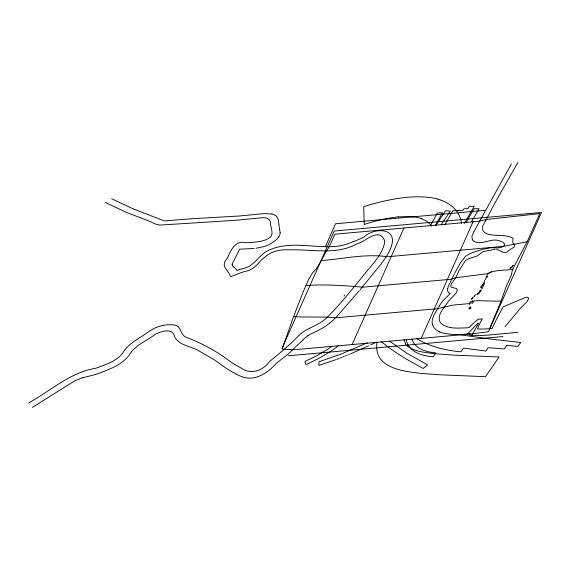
<?xml version="1.0" encoding="UTF-8"?>
<svg xmlns="http://www.w3.org/2000/svg" width="570" height="570" viewBox="0 0 570 570"><rect width="100%" height="100%" fill="white"/><g stroke="black" fill="none" stroke-linecap="round" stroke-linejoin="round"><path stroke-width="0.85" d="M280.169 232.802L279.649 229.539M232.161 264.309L232.168 264.216A6.619 3.748 -26.1 0 1 232.396 263.376L234.469 259.45M376.934 342.321C376.25 347.736 376.827 353.599 379.941 358.224A60.285 34.15 -26.1 0 0 386.446 364.373C396.421 370.593 408.526 371.868 419.94 373.264M447.721 288.741L447.585 290.23A10.873 6.156 -26.1 0 0 449.303 293.137L450.129 293.593L447.272 296.486M447.742 288.612L447.785 288.406A40.235 22.786 -26.1 0 1 448.654 285.499L452.409 277.761M484.749 280.205L482.74 285.449L481.002 286.546L480.567 287.529M472.644 298.431L472.972 297.227M482.106 288.905L484.621 282.82M481.301 288.114L481.657 286.981M477.952 293.4L479.619 292.168L479.983 291.035M470.471 301.423L469.245 304.53M501.13 301.074L505.668 287.914L511.333 275.175L512.081 271.106L513.791 267.116L527.984 240.02L539.761 213.593L486.837 219.45L478.244 221.352L334.839 234.199L329.168 246.917L326.004 251.669L320.269 262.392L316.193 269.026L312.552 272.809L308.555 279.592L302.934 292.417L292.46 319.635L282.157 349.061L293.415 349.816L473.314 333.699L488.668 331.712L489.01 330.536A16.238 7.503 84.9 0 1 490.172 327.294L501.13 301.074C491.568 301.466 482.028 300.226 472.53 301.024L469.68 303.546L452.772 305.149L436.855 308.755L336.471 317.746C322.25 316.45 307.985 317.483 293.728 316.607M238.338 251.797L239.564 249.176L254.17 248.47M344.145 296.037L344.558 295.011M238.288 251.933L234.697 259.051M325.27 246.81L335.531 223.761L485.241 210.344M281.929 348.562L334.219 231.028L541.5 212.46L489.21 329.994M352.075 344.565L403.93 228.007M421.173 338.373L473.029 221.816M472.095 302.007L472.53 301.024M485.355 279.571L487.507 274.626M486.972 277.326L487.414 276.35M454.853 273.023L459.897 263.753A51.713 29.291 -26.1 0 1 461.116 261.979L464.03 258.281M454.44 273.864L452.772 277.091M458.259 210.643L457.76 210.701M458.28 210.608L463.04 210.259L464.023 208.677L467.892 208.763L469.281 206.354L474.247 206.304L464.315 223.469M476.919 226.226L511.468 163.804M476.634 226.782L474.005 231.541M517.831 162.571L496.798 199.593L482.847 225.827A15.055 8.529 -26.1 0 0 482.491 227.815L482.655 229.389A17.342 9.825 -26.1 0 0 483.538 231.32L484.343 232.254A18.91 10.709 -26.1 0 0 487.179 233.971C495.423 236.55 505.227 233.921 512.936 238.167C513.428 240.333 511.425 243.084 514.525 244.388A5.486 3.107 -26.1 0 1 514.853 245.029C514.596 248.456 509.459 248.819 507.621 251.74A5.045 2.857 -26.1 0 1 506.438 252.296L504.158 252.688L502.526 251.976A22.843 12.939 -26.1 0 0 501.686 251.498L496.491 249.29M435.715 224.972L442.455 212.76L437.404 212.952L430.236 225.905M471.853 335.217L478.757 323.126L477.753 323.219L467.621 333.892M481.971 285.748L482.705 284.473M466.018 222.606L474.112 208.734L479.071 208.713L471.654 221.409M439.37 305.812L442.455 301.309L446.894 296.835M439.249 306.012L438.686 306.931M444.799 224.922L452.772 210.772L457.874 210.48M438.23 307.672L434.582 313.842L432.723 318.238A28.728 16.274 -26.1 0 0 432.203 320.604L432.146 321.174A25.265 14.314 -26.1 0 0 432.309 323.931L432.359 324.138M473.941 231.641L472.245 235.146A16.473 9.327 -26.1 0 0 472.01 237.206L472.288 239.521M435.63 225.734L445.512 210.857L450.279 211.128L441.187 224.787M278.702 236.942L278.495 237.248A14.87 8.422 -26.1 0 1 274.469 241.245L270.764 243.689A20.449 11.578 -26.1 0 1 263.981 246.596L255.98 248.256M479.619 292.168L481.201 289.831L479.655 291.327M470.991 307.237L469.673 309.189L470.307 306.745L468.804 308.327M360.055 289.831L381.216 263.803L387.45 254.89A64.118 36.316 -26.1 0 0 391.348 246.34C397.881 227.387 374.084 227.565 364.458 236.671M477.852 294.163L478.422 293.464L477.404 294.149M359.278 290.778L337.661 315.588A71.856 40.698 -26.1 0 1 335.474 317.896A57.819 32.747 -26.1 0 1 334.391 318.972L329.474 323.304M464.279 257.982L465.711 256.151A23.762 13.459 -26.1 0 1 472.608 252.474M505.02 326.717L521.023 307.572L527.229 301.502L528.575 298.723A4.724 2.672 -26.1 0 0 528.29 297.789L526.986 297.169L525.006 297.611L503.203 306.867L500.695 311.37A352.98 199.928 -26.1 0 0 492.159 328.498A90.83 51.443 -26.1 0 1 477.575 328.918A86.205 48.828 -26.1 0 1 482.291 318.872L478.308 319.228A52.333 29.64 -26.1 0 0 469.017 327.543A54.129 30.659 -26.1 0 1 465.882 327.907C457.404 328.049 447.022 329.275 440.482 322.777C435.964 315.003 444.614 307.608 448.49 301.266A24.809 14.05 -26.1 0 1 450.243 299.221C452.708 296.215 456.976 293.778 457.304 289.617L456.185 288.463L451.184 287.173A2.351 1.332 -26.1 0 1 450.927 286.888L450.799 285.72L451.675 283.511L455.779 277.611L459.085 270.515L465.512 260.554L468.44 258.809L476.947 256.08L483.246 251.584L495.18 249.275M471.917 303.518L473.399 301.886M302.941 339.912L288.805 353.464A65.13 36.886 -26.1 0 1 286.261 355.559L276.771 363.019A28.087 15.91 -26.1 0 0 275.659 364.038C267.237 373.635 253.522 382.078 240.668 376.2A84.182 47.681 -26.1 0 1 238.823 375.395L236.151 374.077M513.043 265.527L512.102 266.397L513.784 265.178M478.187 293.935L479.798 292.574M473.734 296.913L474.71 296.129M472.195 298.431L471.219 299.207L472.865 297.918M338.48 345.705L335.702 347.821A74.991 42.479 -26.1 0 1 330.572 351.412L319.05 358.288L306.005 364.672L304.907 361.515L317.219 355.495L327.964 349.082A69.141 39.159 -26.1 0 0 331.932 346.332M305.94 285.47C324.822 284.245 343.817 285.463 362.577 287.195L451.226 279.257L455.907 277.69L487.97 273.7C495.195 269.183 504.785 271.028 512.929 269.09M307.992 335.637L305.841 337.276A41.51 23.512 -26.1 0 0 302.955 339.919M32.383 407.429L69.96 383.788A60.149 34.072 -26.1 0 1 71.307 382.962L75.176 380.789A23.484 13.302 -26.1 0 1 78.532 379.25A28.949 16.395 -26.1 0 1 82.785 377.76M28.5 403.076C50.516 390.785 70.131 372.481 95.767 368.27C105.5 364.586 116.48 361.501 122.928 352.723C128.642 342.884 139.436 338.559 148.15 332.032C155.731 326.546 165.407 323.603 174.741 325.05C181.303 326.019 180.184 334.889 186.012 337.184C201.21 342.948 215.759 350.657 228.798 360.489A232.916 131.927 -26.1 0 0 241.117 368.035C250.565 375.103 263.026 370.735 269.411 361.622C279.492 353.329 289.717 345.192 298.673 335.623C305.285 328.883 314.818 326.731 322.335 321.33A29.091 16.48 -26.1 0 0 325.819 318.659C339.349 305.363 351.298 290.493 363.183 275.723C370.657 265.962 380.461 257.191 384.045 245.057C386.004 240.946 383.375 236.6 379.449 235.004C371.334 233.55 365.085 241.787 357.44 243.618C336.343 255.445 312.445 249.126 289.781 249.852C280.882 249.261 271.612 250.985 264.815 257.12C259.656 260.704 256.635 266.76 250.786 269.432A16.167 9.156 -26.1 0 1 247.822 270.764C241.944 271.862 236.422 274.754 230.971 276.486A3.384 1.917 -26.1 0 1 230.444 276.272C227.886 268.983 219.799 266.717 227.48 257.954C231.064 250.102 235.082 239.892 245.891 242.77A78.446 44.431 -26.1 0 0 251.235 242.535L260.369 241.445L265.413 239.97A11.771 6.662 -26.1 0 0 268.214 238.545C275.538 235.374 269.966 227.131 270.372 221.502C267.779 215.724 260.383 218.182 255.467 218.41L233.657 220.426L159.6 225.114L155.425 223.996L147.309 220.334L126.212 212.339L105.365 202.443M487.97 273.7L491.447 271.505M474.475 295.595L476.214 294.498M510.948 267.779L511.995 267.131L510.243 268.206M509.815 268.235L510.549 267.864M376.25 342.221L375.167 342.755M374.625 343.019L370.564 344.95M367.422 342.741L340.86 354.17L318.986 361.779L318.901 365.37L335.694 359.727M368.662 345.833L350.529 353.835M349.182 354.397L349.631 354.212M347.828 354.96L348.277 354.775M346.489 355.509L346.938 355.331M345.591 355.872L344.693 356.236M343.796 356.599L342.449 357.134M353.144 241.766L358.295 239.671A36.38 20.606 -26.1 0 0 364.472 236.692M472.616 252.503L483.189 249.261L490.065 247.85M341.551 357.49L340.204 358.017M339.3 358.366L336.599 359.392M527.022 241.787L503.403 246.361L387.386 256.764C365.163 253.508 343.275 258.915 321.224 260.597M244.316 268.278C255.374 265.492 260.034 252.645 271.113 249.247C293.279 240.462 317.69 249.418 340.546 245.791A31.378 17.777 -26.1 0 0 343.247 245.136L344.43 244.808A65.229 36.95 -26.1 0 0 353.144 241.744M243.839 268.406L240.547 269.289A29.348 16.623 -26.1 0 0 236.992 270.451A22.565 12.782 -26.1 0 0 235.781 268.769L233.864 267.009M398.238 216.942L406.823 216.507L414.418 216.97A50.274 28.472 -26.1 0 1 418.922 217.826L421.9 218.773M517.781 332.36L490.428 334.875A98.767 55.945 -26.1 0 1 474.561 335.338L469.473 335.103L470.022 333.564L463.538 334.341A60.541 34.293 -26.1 0 1 459.805 334.547L451.611 334.348L444.743 333.45A41.289 23.384 -26.1 0 1 439.869 331.982M288.313 355.78L502.932 336.549M435.216 353.756L453.848 355.139L499.056 357.005L485.483 376.677L440.19 374.803L420.681 373.343M434.568 353.685C425.868 352.538 416.563 351.904 408.861 347.28A30.723 17.399 -26.1 0 1 405.626 344.237M459.676 334.697L491.24 339.179L520.766 342.485L517.888 346.403L506.737 345.27L504.279 348.975L488.176 347.693L485.782 351.063L463.588 348.085L460.866 351.804C445.284 350.386 429.588 346.638 416.185 338.295M271.84 213.971L264.095 213.6L238.972 216.03L192.396 218.695L164.352 220.925L133.166 208.877L111.67 198.723M437.19 198.923L441.736 200.384M439.876 331.975L438.052 331.07A35.255 19.964 -26.1 0 1 436.456 330.023L435.352 329.097A33.103 18.746 -26.1 0 1 434.119 327.757L433.763 327.266A28.871 16.352 -26.1 0 1 432.345 324.145M235.973 373.984L235.154 373.549A240.447 136.187 -26.1 0 1 223.02 366.054L214.363 359.841L197.419 350.023A61.232 34.684 -26.1 0 0 195.752 349.139L184.067 344.793A54.962 31.129 -26.1 0 1 180.555 342.969L179.792 342.463A43.648 24.724 -26.1 0 1 174.577 336.699C172.917 327.344 160.712 331.305 155.061 334.455C146.255 341.223 134.855 345.192 129.077 355.281A42.144 23.876 -26.1 0 1 127.388 357.29A31.514 17.848 -26.1 0 1 126.412 358.345C119.415 365.619 109.675 369.139 100.484 372.73A56.943 32.255 -26.1 0 1 94.221 374.839L93.238 375.11A51.649 29.255 -26.1 0 1 91.421 375.587L84.666 377.226A36.038 20.413 -26.1 0 0 82.785 377.76M389.453 341.159L406.688 353.079L427.593 364.907L423.318 368.448C408.597 360.774 394.169 352.267 381.337 341.665M233.828 266.981L232.931 266.133M472.295 239.806C477.724 245.677 485.946 241.06 492.423 240.227A15.404 8.728 -26.1 0 1 495.223 240.098C498.322 239.714 508.803 243.476 502.719 246.689A7.716 4.375 -26.1 0 1 501.265 247.294L497.624 247.993L492.751 247.751A16.509 9.348 -26.1 0 0 490.784 247.786M405.648 344.223L404.087 339.456M279.613 229.418L278.873 224.288M278.858 224.031L278.474 220.583A36.587 20.72 -26.1 0 0 278.331 219.977L277.248 217.412A19.045 10.787 -26.1 0 0 271.883 213.935M364.23 224.338L363.703 206.675A150.737 85.379 -26.1 0 1 380.61 201.908C396.635 198.132 413.271 195.482 429.737 197.477A79.337 44.937 -26.1 0 1 437.19 198.923M406.232 339.471A47.388 26.84 -26.1 0 0 408.555 345.783C413.948 353.671 424.201 356.015 433.157 356.82L435.936 352.887C427.856 352.153 418.622 350.101 413.706 343.026A41.774 23.662 -26.1 0 1 411.953 338.915M307.978 335.623A17.05 9.654 -26.1 0 1 310.821 334.02L319.179 329.916A39.245 22.23 -26.1 0 0 329.496 323.318M233.016 266.076A7.681 4.353 -26.1 0 1 232.111 264.323M280.141 232.852A13.516 7.659 -26.1 0 1 278.73 236.942M421.814 218.859A48.593 27.524 -26.1 0 1 431.59 226.069M364.23 224.459A111.2 62.985 -26.1 0 1 398.273 216.857M441.65 200.469A77.926 44.139 -26.1 0 1 461.472 223.283"/></g></svg>
